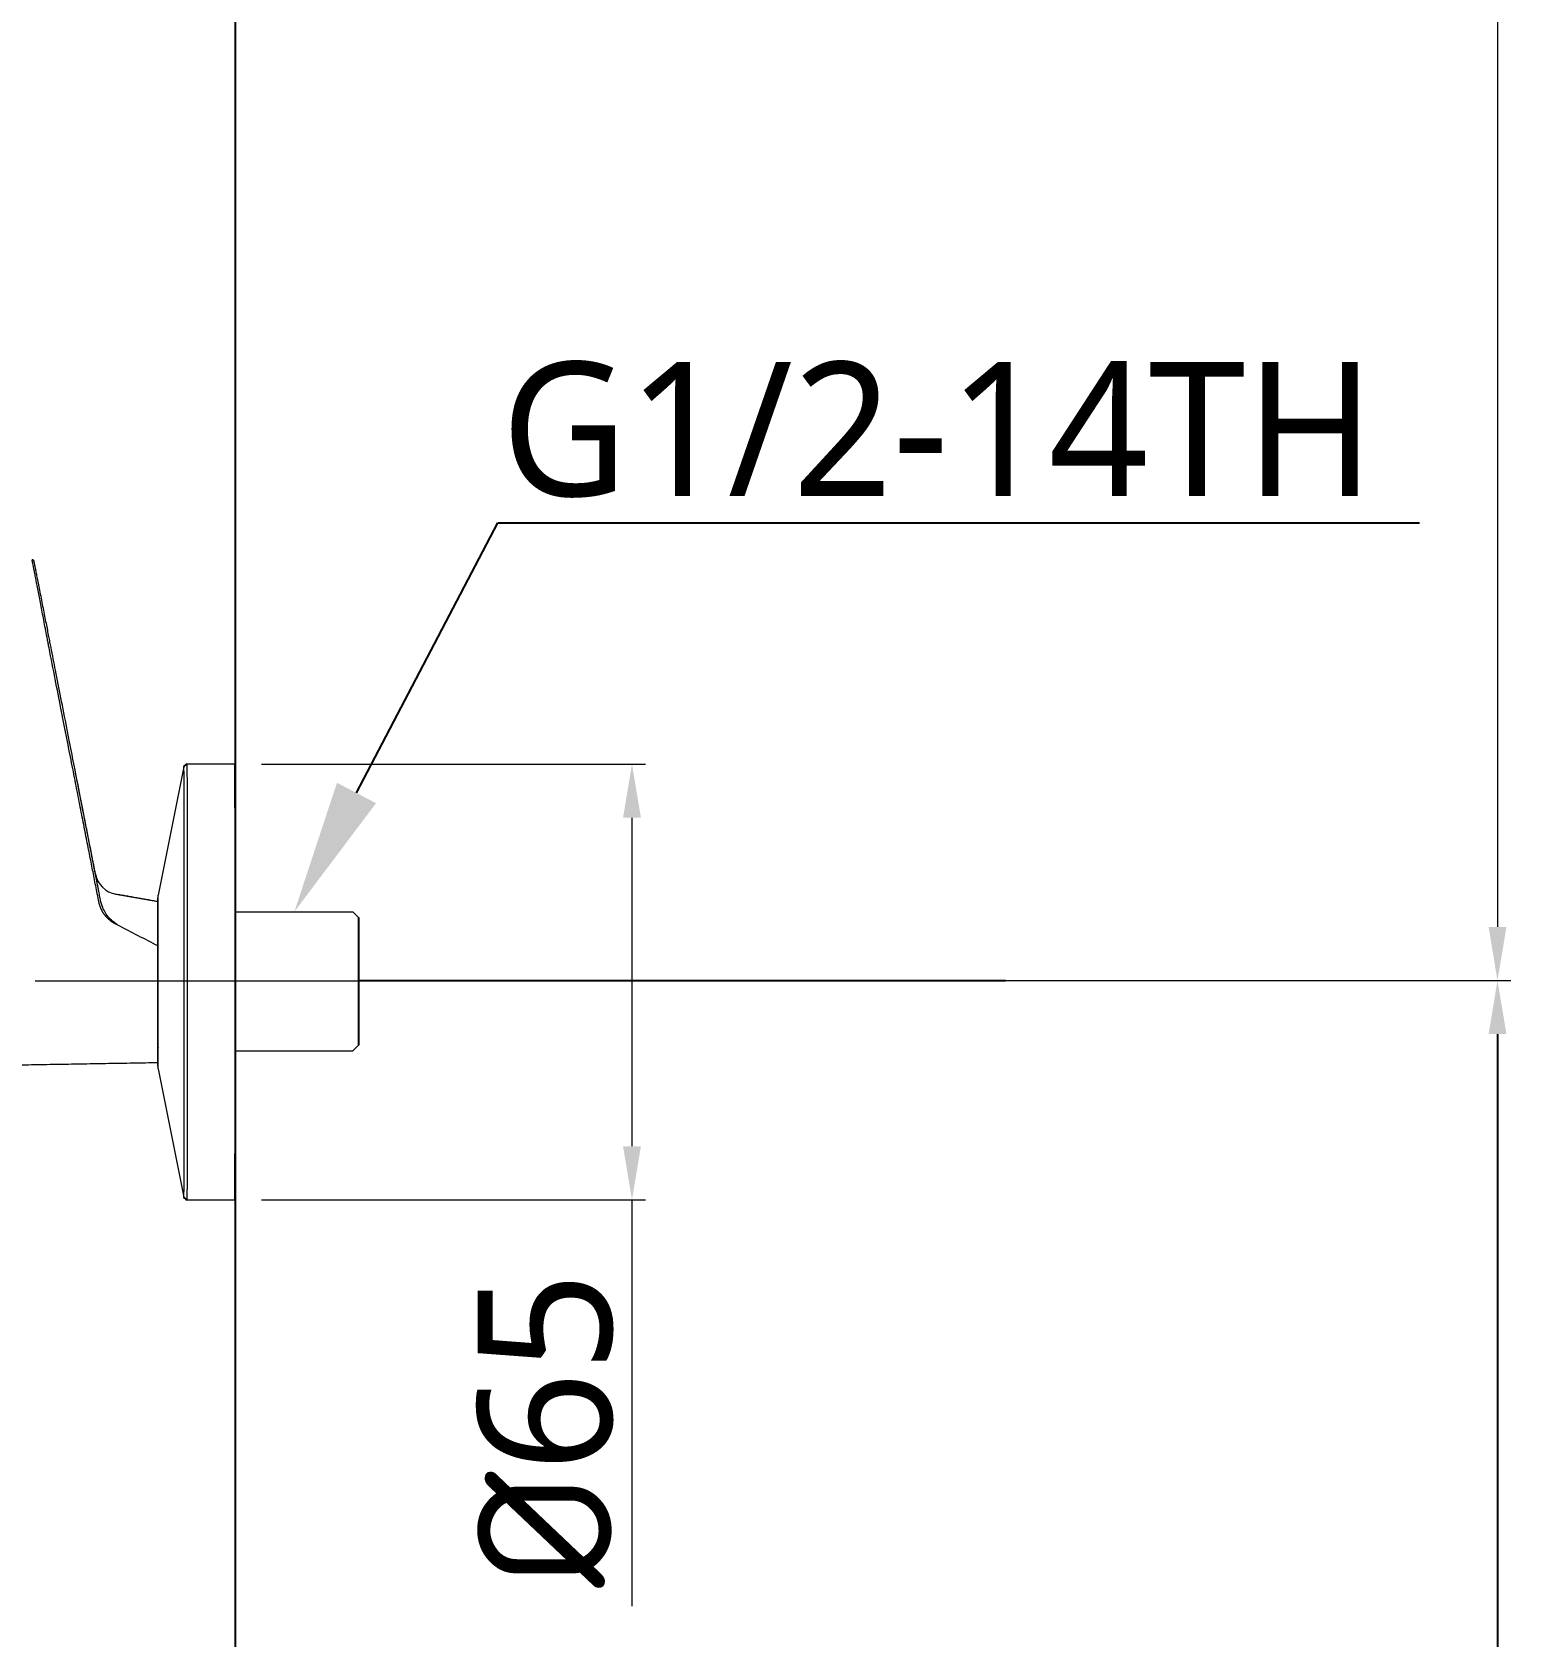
# Model space of a CAD drawing. Extents: x 16539 to 19738, y -91 to 2224.
# Drawn here: x 18787.5 to 19008.2, y 409.8 to 649.2 of the extents above; entities that cross this region are included whole.
import ezdxf
from ezdxf import colors
from ezdxf.entities.mleader import LeaderData, LeaderLine
from ezdxf.math import Vec2, Vec3

# ---------------------------------------------------------------- set-up
doc = ezdxf.new("R2010")
doc.units = 0
doc.header["$LTSCALE"] = 10
doc.header["$MEASUREMENT"] = 0
doc.header["$PDMODE"] = 3
doc.header["$PDSIZE"] = -10
doc.linetypes.add('CENTER2', pattern=[28.575, 19.05, -3.175, 3.175, -3.175])
doc.layers.get('0').update_dxf_attribs({"linetype": 'CONTINUOUS'})
doc.layers.get('DEFPOINTS').update_dxf_attribs({"linetype": 'CONTINUOUS'})
doc.layers.add('1', color=7, linetype='CONTINUOUS')
doc.layers.add('Cneter', color=1, linetype='CENTER2', lineweight=13)
doc.styles.add('Daelim Dimension', font='NanumGothic.ttf')
doc.dimstyles.new('DEFAULT', dxfattribs={"dimscale": 2, "dimtxt": 2, "dimasz": 2, "dimexe": 0, "dimexo": 2, "dimgap": 1, "dimtad": 1, "dimdec": 1, "dimzin": 9, "dimdsep": 46, "dimtxsty": 'Daelim Dimension', "dimcen": 0.5, "dimclrd": 5, "dimclre": 5, "dimclrt": 256, "dimadec": 1, "dimazin": 0, "dimtfac": 1, "dimtdec": 1, "dimtix": 1, "dimtmove": 0, "dimatfit": 3, "dimfxl": 1, "dimtolj": 1, "dimtzin": 1, "dimlwd": 9, "dimlwe": 9, "dimarcsym": 0})

# ---------------------------------------------------------------- blocks, each defined once
blk = doc.blocks.new('*D14')
at = {"color": 5, "lineweight": 9, "ltscale": 0.5, "transparency": 16777216}
for p, q in [((18666.53, 1362.53), (19008.21, 1362.53)), ((19006.21, 1354.53), (19006.21, 515.69)), ((18840.41, 507.69), (19008.21, 507.69))]:
    blk.add_line(p, q, dxfattribs=at)
at = {"color": 5, "ltscale": 0.5, "transparency": 16777216}
for points in [[(19004.88, 1354.53), (19007.55, 1354.53), (19006.21, 1362.53)], [(19004.88, 515.69), (19007.55, 515.69), (19006.21, 507.69)]]:
    blk.add_solid(points, dxfattribs=at)
at = {"layer": 'DEFPOINTS', "color": 0, "ltscale": 0.5, "transparency": 16777216}
for p in [(18662.53, 1362.53), (18836.41, 507.69), (19006.21, 507.69)]:
    blk.add_point(p, dxfattribs=at)
at = {"color": 7, "ltscale": 0.5, "transparency": 16777216, "insert": (18990.51, 935.11), "char_height": 20, "attachment_point": 5, "rotation": 90, "style": 'Daelim Dimension'}
blk.add_mtext('\\A1;(1140)', dxfattribs=at)
blk = doc.blocks.new('*D16')
at = {"color": 5, "lineweight": 9, "ltscale": 0.5, "transparency": 16777216}
for p, q in [((18821.78, 539.96), (18879.05, 539.96)), ((18877.05, 531.96), (18877.05, 482.96)), ((18821.78, 474.96), (18879.05, 474.96)), ((18877.05, 474.96), (18877.05, 414.37))]:
    blk.add_line(p, q, dxfattribs=at)
at = {"color": 5, "ltscale": 0.5, "transparency": 16777216}
for points in [[(18875.72, 531.96), (18878.38, 531.96), (18877.05, 539.96)], [(18875.72, 482.96), (18878.38, 482.96), (18877.05, 474.96)]]:
    blk.add_solid(points, dxfattribs=at)
at = {"layer": 'DEFPOINTS', "color": 0, "ltscale": 0.5, "transparency": 16777216}
for p in [(18817.78, 539.96), (18817.78, 474.96), (18877.05, 474.96)]:
    blk.add_point(p, dxfattribs=at)
at = {"color": 7, "ltscale": 0.5, "transparency": 16777216, "insert": (18864.16, 440.66), "char_height": 20, "attachment_point": 5, "rotation": 90, "style": 'Daelim Dimension'}
blk.add_mtext('\\A1;{\\fISOCPEUR|b0|i0|c0|p34;%%C}65', dxfattribs=at)
blk = doc.blocks.new('*D26')
at = {"color": 5, "lineweight": 9, "ltscale": 0.5, "transparency": 16777216}
for p, q in [((18623.52, 523.87), (18623.52, 396.36)), ((18817.9, 471.19), (18817.9, 396.36)), ((18631.52, 398.36), (18809.9, 398.36))]:
    blk.add_line(p, q, dxfattribs=at)
at = {"color": 5, "ltscale": 0.5, "transparency": 16777216}
for points in [[(18631.52, 399.69), (18631.52, 397.03), (18623.52, 398.36)], [(18809.9, 399.69), (18809.9, 397.03), (18817.9, 398.36)]]:
    blk.add_solid(points, dxfattribs=at)
at = {"layer": 'DEFPOINTS', "color": 0, "ltscale": 0.5, "transparency": 16777216}
for p in [(18623.52, 527.87), (18817.9, 475.19), (18817.9, 398.36)]:
    blk.add_point(p, dxfattribs=at)
at = {"color": 7, "ltscale": 0.5, "transparency": 16777216, "insert": (18660.35, 411.25), "char_height": 20, "attachment_point": 5, "style": 'Daelim Dimension'}
blk.add_mtext('\\A1;194', dxfattribs=at)

msp = doc.modelspace()

# ---------------------------------------------------------------- linework, layer by layer
at = {"ltscale": 0.5}
for p, q in [((18817.9, 179.97), (18817.9, 1580.79)), ((18836.25, 517.09), (18836.25, 498.06))]:
    msp.add_line(p, q, dxfattribs=at)
at = {"color": 5, "ltscale": 0.5}
for p, q in [((18836.41, 507.69), (18932.78, 507.69)), ((19006.21, 499.69), (19006.21, 227.98))]:
    msp.add_line(p, q, dxfattribs=at)
at = {"ltscale": 0.5}
for centre, radius, start, end in [((18810.86, 539.24), 0.735, 103.7604, 154.8826), ((18811.14, 476.02), 1.15, 214.7368, 246.6207)]:
    msp.add_arc(centre, radius, start, end, dxfattribs=at)
at = {"color": 5, "ltscale": 0.5}
msp.add_solid([(19004.88, 499.69), (19007.55, 499.69), (19006.21, 507.69)], dxfattribs=at)
at = {"layer": '1', "color": 7, "linetype": 'Continuous', "lineweight": 18}
for p, q in [((18810.19, 539.55), (18806.32, 520.4)), ((18817.78, 539.96), (18810.68, 539.96)), ((18817.95, 517.94), (18835.4, 517.94)), ((18836.25, 517.09), (18835.4, 517.94)), ((18836.25, 498.06), (18835.4, 497.21)), ((18817.83, 497.21), (18835.4, 497.21)), ((18806.32, 494.51), (18810.19, 475.36)), ((18810.68, 474.96), (18817.78, 474.96)), ((18817.78, 475.19), (18817.9, 475.19))]:
    msp.add_line(p, q, dxfattribs=at)
at = {"layer": '1', "color": 7, "linetype": 'Continuous', "lineweight": 13}
for p, q in [((18800.04, 520.56), (18806.28, 519.46)), ((18817.93, 483.04), (18817.81, 483.04))]:
    msp.add_line(p, q, dxfattribs=at)
at = {"layer": '1', "color": 7, "linetype": 'Continuous', "lineweight": 18}
for centre, major_axis, ratio, start_param, end_param in [((18787.53, 570.16), (-0.21, -0.214), 0.999998, 2.540199, 3.917373), ((18810.19, 507.46), (0, 32.1), 0.001585, 3.85152, 6.283265), ((18810.68, 507.46), (0, 32.5), 0.001585, 3.85152, 6.283164), ((18817.78, 507.46), (0, -32.5), 0.001585, 0.709927, 3.141571), ((18817.9, 507.69), (0, -32.5), 0.001585, 1.884097, 3.141571), ((18800.7, 524.3), (-2.68, -2.69), 0.999998, 5.690421, 6.893077), ((18806.28, 507.46), (0, 12.55), 0.001585, 5.996605, 6.993112), ((18806.28, 507.46), (0, 12.55), 0.001585, 3.85152, 6.285723), ((18806.32, 507.46), (0, 12.95), 0.001585, 3.85152, 6.27611), ((18806.28, 507.46), (0, -9.4), 0.001585, 0.709927, 3.85152), ((18806.28, 507.46), (0, 12.55), 0.001585, 0.709927, 1.16104), ((18806.28, 507.46), (0, -9.4), 0.001585, 3.85152, 4.151542), ((18806.28, 507.46), (0, 12.55), 0.001585, 1.980603, 3.129099), ((18806.28, 507.46), (0, -9.4), 0.001585, 5.273287, 6.993112), ((18806.28, 507.46), (0, 12.55), 0.001585, 3.408702, 3.85152), ((18806.32, 507.46), (0, 12.95), 0.001585, 3.148719, 3.798792), ((18817.9, 507.69), (0, -32.5), 0.001585, 0.709927, 1.242378), ((18810.68, 507.46), (0, 32.5), 0.001585, 3.141571, 3.85152), ((18817.78, 507.46), (0, 32.5), 0.001585, 3.141571, 3.85152), ((18817.9, 507.69), (0, 32.5), 0.001585, 3.141571, 3.85152)]:
    msp.add_ellipse(centre, major_axis=major_axis, ratio=ratio, start_param=start_param, end_param=end_param, dxfattribs=at)
at = {"layer": '1', "color": 7, "linetype": 'Continuous', "lineweight": 13}
for centre, major_axis, ratio, start_param, end_param in [((18806.28, 507.46), (0, 12.55), 0.001585, 5.996605, 6.28309), ((18808.29, 497.94), (-2, 0), 0.758409, 0.002432, 0.202261), ((18806.32, 507.46), (0, 12.95), 0.001585, 3.148719, 3.85152), ((18806.28, 507.46), (0, 12.55), 0.001585, 3.129099, 3.408702), ((18810.19, 507.46), (0, 32.1), 0.001585, 3.141224, 3.85152)]:
    msp.add_ellipse(centre, major_axis=major_axis, ratio=ratio, start_param=start_param, end_param=end_param, dxfattribs=at)
at = {"layer": '1', "color": 7, "linetype": 'Continuous', "lineweight": 18}
for points, degree in [([(18787.59, 570.46), (18787.53, 570.46)], 1), ([(18790.36, 557.37), (18790.31, 557.63), (18790.2, 558.17), (18790.04, 558.98), (18789.86, 559.91), (18789.66, 560.92), (18789.44, 562.03), (18789.21, 563.19), (18788.98, 564.41), (18788.74, 565.62), (18788.52, 566.74), (18788.33, 567.68), (18788.18, 568.44), (18788.06, 569.02), (18787.98, 569.45), (18787.92, 569.76), (18787.87, 569.97), (18787.84, 570.12), (18787.83, 570.2), (18787.82, 570.21), (18787.82, 570.21)], 3), ([(18797.35, 521.7), (18793.9, 539.33)], 1), ([(18796.86, 524.24), (18796.68, 525.18)], 1), ([(18797.44, 519.67), (18797.36, 520.09), (18797.28, 520.52), (18797.2, 520.94)], 3), ([(18797.73, 519.73), (18797.71, 519.87), (18797.65, 520.15), (18797.57, 520.58), (18797.52, 520.86), (18797.49, 521)], 3), ([(18797.88, 519.13), (18797.82, 519.33), (18797.77, 519.53), (18797.73, 519.73)], 3), ([(18806.28, 519.46), (18800.04, 520.56)], 1), ([(18800.1, 516.13), (18800.13, 516.11), (18800.19, 516.06), (18800.25, 516.01), (18800.28, 515.98)], 3), ([(18800.28, 515.98), (18802.31, 514.93), (18804.32, 513.9), (18806.29, 512.89)], 3), ([(18806.29, 512.89), (18806.29, 512.2), (18806.29, 511.49), (18806.29, 510.75), (18806.29, 510), (18806.29, 509.23)], 5), ([(18806.29, 509.23), (18806.29, 508.41), (18806.29, 507.57), (18806.29, 506.72), (18806.29, 505.89), (18806.29, 505.06)], 5), ([(18776.9, 494.96), (18806.28, 495.46)], 1)]:
    msp.add_open_spline(points, degree=degree, dxfattribs=at)
for points, degree, knots in [([(18790.06, 557.31), (18790.02, 557.52), (18789.98, 557.73), (18789.9, 558.16), (18789.86, 558.37), (18789.74, 559.01), (18789.66, 559.44), (18789.49, 560.28), (18789.41, 560.7), (18789.26, 561.52), (18789.18, 561.92), (18789.03, 562.72), (18788.95, 563.11), (18788.81, 563.87), (18788.73, 564.24), (18788.6, 564.95), (18788.53, 565.3), (18788.4, 565.96), (18788.34, 566.28), (18788.22, 566.89), (18788.17, 567.18), (18788.06, 567.73), (18788.01, 567.99), (18787.92, 568.47), (18787.88, 568.69), (18787.8, 569.1), (18787.76, 569.28), (18787.7, 569.61), (18787.67, 569.76), (18787.62, 570.01), (18787.6, 570.11), (18787.56, 570.28), (18787.55, 570.35), (18787.54, 570.41), (18787.54, 570.43), (18787.53, 570.45), (18787.53, 570.46), (18787.53, 570.46)], 3, [0, 0, 0, 0, 0.03125, 0.03125, 0.0625, 0.0625, 0.125, 0.125, 0.1875, 0.1875, 0.25, 0.25, 0.3125, 0.3125, 0.375, 0.375, 0.4375, 0.4375, 0.5, 0.5, 0.5625, 0.5625, 0.625, 0.625, 0.6875, 0.6875, 0.75, 0.75, 0.8125, 0.8125, 0.875, 0.875, 0.9375, 0.9375, 0.96875, 0.96875, 1, 1, 1, 1]), ([(18787.7, 570.39), (18787.68, 570.4), (18787.64, 570.42), (18787.59, 570.44), (18787.55, 570.44), (18787.53, 570.44)], 3, [0, 0, 0, 0, 0.355597, 0.703821, 1, 1, 1, 1]), ([(18787.82, 570.21), (18787.82, 570.21), (18787.83, 570.2), (18787.84, 570.14), (18787.84, 570.1), (18787.85, 570.09)], 3, [0, 0, 0, 0, 0.461342, 0.922683, 1, 1, 1, 1]), ([(18797.49, 521), (18797.47, 521.1), (18797.43, 521.3), (18797.37, 521.63), (18797.3, 521.99), (18797.22, 522.39), (18797.13, 522.83), (18797.04, 523.3), (18796.94, 523.81), (18796.83, 524.36), (18796.72, 524.94), (18796.6, 525.56), (18796.29, 527.1), (18795.86, 529.31), (18795.23, 532.53), (18794.57, 535.87), (18793.85, 539.55), (18793.23, 542.72), (18792.56, 546.16), (18791.86, 549.73), (18791.07, 553.73), (18790.58, 556.23), (18790.36, 557.37)], 3, [0, 0, 0, 0, 0.007919, 0.016856, 0.02681, 0.037781, 0.049769, 0.062774, 0.076797, 0.091838, 0.107896, 0.124972, 0.143066, 0.234687, 0.307705, 0.408922, 0.510139, 0.611356, 0.66989, 0.793792, 0.906481, 1, 1, 1, 1]), ([(18806.29, 520.2), (18806.28, 520.19), (18806.28, 520.16), (18806.28, 520.12), (18806.28, 520.07), (18806.27, 520), (18806.27, 519.9), (18806.27, 519.64), (18806.27, 519.44)], 3, [0, 0, 0, 0, 0.010481, 0.036824, 0.076388, 0.160501, 0.469303, 1, 1, 1, 1]), ([(18806.28, 519.46), (18806.28, 519.45), (18806.28, 519.36), (18806.28, 518.95), (18806.29, 517.87), (18806.29, 516.17), (18806.29, 514.61), (18806.29, 513.48), (18806.29, 512.89)], 5, [0, 0, 0, 0, 0, 0, 0.25, 0.5, 0.75, 1, 1, 1, 1, 1, 1]), ([(18800.28, 515.98), (18800.27, 515.99), (18800.26, 515.99), (18800.23, 516.01), (18800.2, 516.02), (18800.18, 516.03), (18800.15, 516.04), (18800.12, 516.05), (18800.1, 516.06), (18800.07, 516.07), (18800.04, 516.09), (18800.02, 516.1), (18799.99, 516.11), (18799.96, 516.13), (18799.94, 516.14), (18799.91, 516.15), (18799.89, 516.17), (18799.86, 516.18), (18799.83, 516.19), (18799.81, 516.21), (18799.78, 516.22), (18799.76, 516.24), (18799.73, 516.25), (18799.7, 516.27), (18799.68, 516.28), (18799.65, 516.3), (18799.63, 516.31), (18799.6, 516.33), (18799.57, 516.35), (18799.55, 516.36), (18799.52, 516.38), (18799.5, 516.4), (18799.47, 516.41), (18799.45, 516.43), (18799.42, 516.45), (18799.39, 516.47), (18799.37, 516.49), (18799.34, 516.51), (18799.32, 516.52), (18799.29, 516.54), (18799.27, 516.56), (18799.21, 516.61), (18799.12, 516.68), (18799, 516.78), (18798.88, 516.89), (18798.77, 517), (18798.68, 517.1), (18798.61, 517.18), (18798.56, 517.23), (18798.52, 517.28), (18798.47, 517.34), (18798.43, 517.39), (18798.38, 517.45), (18798.34, 517.5), (18798.3, 517.56), (18798.26, 517.62), (18798.22, 517.67), (18798.18, 517.73), (18798.14, 517.79), (18798.1, 517.85), (18798.08, 517.89), (18798.06, 517.91)], 3, [0, 0, 0, 0, 0.009698, 0.019405, 0.029122, 0.038851, 0.048591, 0.058345, 0.068113, 0.077895, 0.087693, 0.097508, 0.107341, 0.117192, 0.127063, 0.136954, 0.146867, 0.156801, 0.166759, 0.176741, 0.186748, 0.196781, 0.206841, 0.216929, 0.227045, 0.237191, 0.247367, 0.257575, 0.267816, 0.278089, 0.288397, 0.29874, 0.309119, 0.319535, 0.329989, 0.340481, 0.351013, 0.361586, 0.3722, 0.382856, 0.393555, 0.404299, 0.456104, 0.508622, 0.561948, 0.616175, 0.671389, 0.69516, 0.718866, 0.742512, 0.766103, 0.789645, 0.81314, 0.836595, 0.860013, 0.8834, 0.906759, 0.930095, 0.953411, 0.976711, 1, 1, 1, 1]), ([(18806.29, 505.06), (18806.29, 504.61), (18806.29, 503.24), (18806.29, 501.06), (18806.29, 498.74), (18806.29, 496.74), (18806.28, 495.77), (18806.28, 495.5), (18806.28, 495.46), (18806.28, 495.46)], 5, [0, 0, 0, 0, 0, 0, 0.141155, 0.427437, 0.713718, 0.856859, 1, 1, 1, 1, 1, 1])]:
    msp.add_open_spline(points, degree=degree, knots=knots, dxfattribs=at)
at = {"layer": '1', "color": 7, "linetype": 'Continuous', "lineweight": 13}
msp.add_open_spline([(18797.2, 520.94), (18797.04, 521.72), (18796.74, 523.3), (18796.28, 525.61), (18795.78, 528.18), (18795.24, 530.93), (18794.65, 533.9), (18794.03, 537.11), (18793.35, 540.55), (18792.62, 544.27), (18791.84, 548.28), (18790.99, 552.6), (18790.38, 555.7), (18790.06, 557.31)], degree=3, dxfattribs=at)
for points, knots in [([(18798.06, 517.91), (18798.06, 517.92), (18798.05, 517.94), (18798.03, 517.97), (18798.01, 518.01), (18797.99, 518.04), (18797.97, 518.08), (18797.96, 518.11), (18797.94, 518.15), (18797.92, 518.18), (18797.91, 518.22), (18797.89, 518.25), (18797.87, 518.29), (18797.86, 518.32), (18797.84, 518.36), (18797.83, 518.39), (18797.81, 518.43), (18797.8, 518.46), (18797.78, 518.5), (18797.77, 518.54), (18797.75, 518.57), (18797.74, 518.61), (18797.73, 518.64), (18797.71, 518.68), (18797.7, 518.72), (18797.68, 518.77), (18797.66, 518.83), (18797.63, 518.9), (18797.61, 518.98), (18797.59, 519.05), (18797.56, 519.13), (18797.54, 519.21), (18797.52, 519.28), (18797.5, 519.36), (18797.49, 519.43), (18797.47, 519.51), (18797.45, 519.59), (18797.44, 519.64), (18797.44, 519.67)], [0, 0, 0, 0, 0.020603, 0.041201, 0.061795, 0.082385, 0.102974, 0.123561, 0.144148, 0.164736, 0.185326, 0.205919, 0.226516, 0.247119, 0.267727, 0.288343, 0.308968, 0.329602, 0.350246, 0.370902, 0.391571, 0.412253, 0.432949, 0.453662, 0.474391, 0.495137, 0.537494, 0.579769, 0.621971, 0.664109, 0.706192, 0.74823, 0.790231, 0.832204, 0.874158, 0.916103, 0.958048, 1, 1, 1, 1]), ([(18800.1, 516.13), (18799.9, 516.25), (18799.46, 516.57), (18798.86, 517.18), (18798.35, 517.96), (18798.04, 518.62), (18797.91, 519.03), (18797.88, 519.13)], [0, 0, 0, 0, 0.181783, 0.428751, 0.667019, 0.91085, 1, 1, 1, 1])]:
    msp.add_open_spline(points, degree=3, knots=knots, dxfattribs=at)
at = {"layer": 'Cneter', "lineweight": 5, "ltscale": 0.5}
msp.add_line((18853.38, 507.57), (18788, 507.57), dxfattribs=at)

# ---------------------------------------------------------------- dimensions: what is measured, and where the dimension line sits
at = {"color": 5, "ltscale": 0.5}
dim = msp.add_linear_dim(base=(19006.21, 507.69), p1=(18662.53, 1362.53), p2=(18836.41, 507.69), angle=90, text='(1140)', dimstyle='DEFAULT', override={"dimtxt": 10, "dimasz": 4, "dimexe": 1, "dimdec": 0, "dimclrt": 7}, dxfattribs=at)
dim.commit()
dim.dimension.update_dxf_attribs({"geometry": '*D14', "text_midpoint": (18990.51, 935.11)})
dim = msp.add_linear_dim(base=(18877.05, 474.96), p1=(18817.78, 539.96), p2=(18817.78, 474.96), angle=90, text='{\\fISOCPEUR|b0|i0|c0|p34;%%C}<>', dimstyle='DEFAULT', override={"dimtxt": 10, "dimasz": 4, "dimexe": 1, "dimdec": 0, "dimclrt": 7}, dxfattribs=at)
dim.commit()
dim.dimension.update_dxf_attribs({"geometry": '*D16', "text_midpoint": (18877.05, 440.66), "dimtype": 160})
dim = msp.add_linear_dim(base=(18817.9, 398.36), p1=(18623.52, 527.87), p2=(18817.9, 475.19), dimstyle='DEFAULT', override={"dimtxt": 10, "dimasz": 4, "dimexe": 1, "dimdec": 0, "dimclrt": 7}, dxfattribs=at)
dim.commit()
dim.dimension.update_dxf_attribs({"geometry": '*D26', "text_midpoint": (18660.35, 398.36), "dimtype": 160})

# ---------------------------------------------------------------- leaders
at = {"ltscale": 0.5}
ml = msp.add_multileader_mtext('Standard', dxfattribs=at)
ml.set_content('G1/2-14TH', color=256, style='Daelim Dimension')
ml.set_leader_properties(color=5)
ml.build(insert=Vec2(0, 0))
ml.multileader.update_dxf_attribs({"text_left_attachment_type": 6, "text_right_attachment_type": 6, "dogleg_length": 0.36, "arrow_head_size": 20})
ctx = ml.context
ctx.base_point, ctx.char_height, ctx.arrow_head_size, ctx.landing_gap_size, ctx.plane_origin = Vec3(18857.39, 575.96), 20, 20, 0.09, Vec3(18826.67, 517.94)
ctx.left_attachment, ctx.right_attachment = 6, 6
notes = []
notes.append((ctx, [(0, (1, 1, 0), (18857.03, 575.96), (1, 0), 0.36, [(0, [(18826.67, 517.94)], 0, [])])]))
ctx.mtext.insert, ctx.mtext.flow_direction = Vec3(18857.48, 599.96), 5
for ctx, leaders in notes:
    for number, flags, end, landing, length, lines in leaders:
        leader = LeaderData()
        leader.index, (leader.has_last_leader_line, leader.has_dogleg_vector, leader.attachment_direction) = number, flags
        leader.last_leader_point, leader.dogleg_vector, leader.dogleg_length = Vec3(end), Vec3(landing), length
        for number, points, colour, breaks in lines:
            line = LeaderLine()
            line.index, line.vertices, line.color, line.breaks = number, Vec3.list(points), colors.encode_raw_color(colour), breaks
            leader.lines.append(line)
        ctx.leaders.append(leader)

doc.saveas('drawing.dxf')
